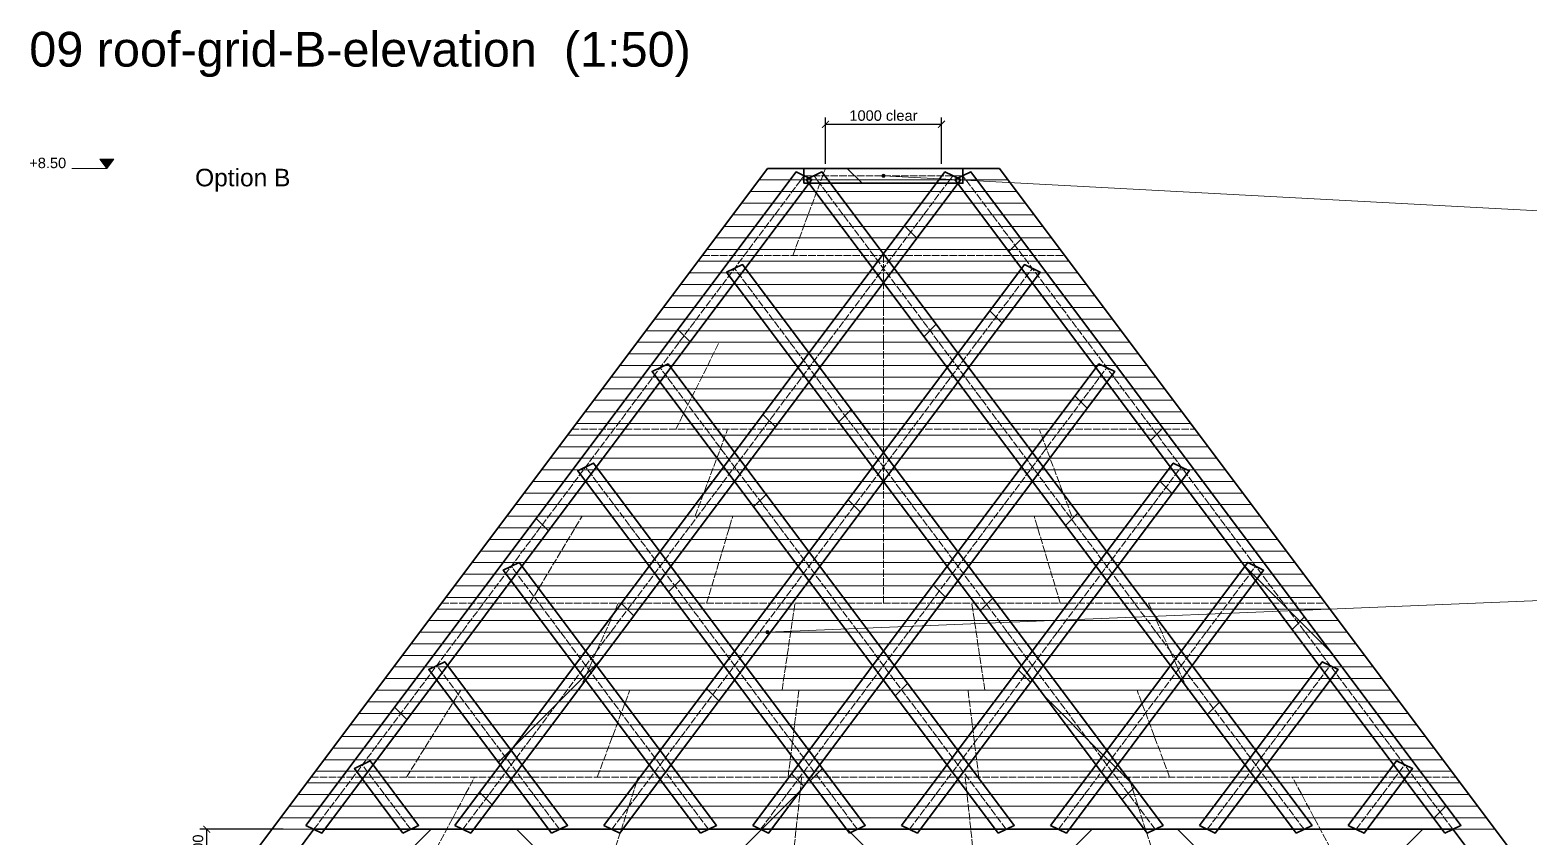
# Model space of a CAD drawing. Header units: millimetres. Extents: x 0 to 157872, y -2 to 14466.
# Drawn here: x 137281 to 150212, y 6694 to 13654 of the extents above; entities that cross this region are included whole.
import ezdxf
from ezdxf.enums import TextEntityAlignment as Align

# ---------------------------------------------------------------- set-up
doc = ezdxf.new("R2010")
doc.units = ezdxf.units.MM
doc.linetypes.add('DASHED', pattern=[1.524, 1.27, -0.254])
for name, color, linetype, lineweight in [('ANNOTATION', 4, 'CONTINUOUS', 18), ('DIMS', 3, 'CONTINUOUS', 18), ('HATCH-CAST', 7, 'CONTINUOUS', 9), ('HIDDEN-AXIS', 8, 'DASHED', 18), ('OUTLINE-FINE', 7, 'CONTINUOUS', 25), ('PRINT-LAYERS', 7, 'CONTINUOUS', 9), ('REBAR', 1, 'CONTINUOUS', 0), ('SHEET-LABELS', 2, 'Continuous', 25), ('TEXT', 7, 'CONTINUOUS', 18)]:
    doc.layers.add(name, color=color, linetype=linetype, lineweight=lineweight)
doc.styles.get("Standard").update_dxf_attribs({"font": 'arial.ttf'})
doc.dimstyles.new('PYR-1-50', dxfattribs={"dimscale": 50, "dimtxt": 1.8, "dimasz": 1.2, "dimexe": 1.2, "dimexo": 0.8, "dimgap": 0.6, "dimtad": 1, "dimdec": 0, "dimtxsty": 'Standard', "dimblk": 'ARCHTICK', "dimcen": 2.5, "dimclrd": 3, "dimclre": 3, "dimclrt": 7, "dimazin": 3, "dimtfac": 1, "dimtmove": 0, "dimatfit": 3})
pattern_1 = [(45, (0, 0), (-1425.35, 1425.35), []), (135, (0, 0), (-1425.35, -1425.35), [])]

# ---------------------------------------------------------------- blocks, each defined once
blk = doc.blocks.new('_ARCHTICK')
at = {"color": 0, "linetype": 'BYBLOCK', "const_width": 0.15}
blk.add_lwpolyline([(-0.5, -0.5), (0.5, 0.5)], dxfattribs=at)

msp = doc.modelspace()

# ---------------------------------------------------------------- hatches: boundary and pattern name
at = {"layer": 'ANNOTATION', "ltscale": 50}
h = msp.add_hatch(color=7, dxfattribs=at)
h.dxf.hatch_style = 1
h.paths.add_polyline_path([(137943.2, 12460), (137883.2, 12540), (138003.2, 12540)])
h = msp.add_hatch(color=7, dxfattribs=at)
h.dxf.hatch_style = 1
edge = h.paths.add_edge_path()
edge.add_arc((144643.2, 12396), 17.5, 0, 360)
h = msp.add_hatch(color=7, dxfattribs=at)
h.dxf.hatch_style = 1
edge = h.paths.add_edge_path()
edge.add_arc((143643.2, 8460), 17.5, 0, 360)
at = {"layer": 'HATCH-CAST', "ltscale": 50}
h = msp.add_hatch(dxfattribs=at)
h.set_pattern_fill('ANSI37', scale=25.19685)
h.set_pattern_definition(pattern_1)
h.paths.add_polyline_path([(140147.8, 7191.9), (139823.9, 6760), (139730.7, 6760), (139662.1, 6792.9), (143889.1, 12428.9), (143957.7, 12396), (143957.7, 12332), (143999, 12332), (144001, 12329.4), (143452.1, 11597.5), (143427.4, 11630.4), (143290.2, 11564.6), (143358.8, 11473.1), (142809.9, 10741.2), (142785.2, 10774.2), (142648, 10708.3), (142716.6, 10616.9), (142167.7, 9885), (142143, 9917.9), (142005.8, 9852.1), (142074.4, 9760.6), (141525.5, 9028.8), (141500.8, 9061.7), (141363.6, 8995.8), (141432.2, 8904.4), (140883.3, 8172.5), (140858.6, 8205.4), (140721.4, 8139.6), (140790, 8048.1), (140241.1, 7316.2), (140216.4, 7349.2), (140079.2, 7283.3)])
h = msp.add_hatch(dxfattribs=at)
h.set_pattern_fill('ANSI37', scale=25.19685)
h.set_pattern_definition(pattern_1)
h.paths.add_polyline_path([(145328.7, 12332), (143957.7, 12332), (143957.7, 12460), (145328.7, 12460)])
h = msp.add_hatch(dxfattribs=at)
h.set_pattern_fill('ANSI37', scale=25.19685)
h.set_pattern_definition(pattern_1)
h.paths.add_polyline_path([(148496.3, 8048.1), (148564.9, 8139.6), (148427.7, 8205.4), (148403, 8172.5), (147854.1, 8904.4), (147922.7, 8995.8), (147785.5, 9061.7), (147760.8, 9028.8), (147211.9, 9760.6), (147280.5, 9852.1), (147143.3, 9917.9), (147118.6, 9885), (146569.7, 10616.9), (146638.3, 10708.3), (146501.1, 10774.2), (146476.4, 10741.2), (145927.5, 11473.1), (145996.1, 11564.6), (145858.9, 11630.4), (145834.2, 11597.5), (145285.3, 12329.4), (145287.3, 12332), (145328.7, 12332), (145328.7, 12396), (145397.3, 12428.9), (149624.3, 6792.9), (149555.7, 6760), (149462.4, 6760), (149138.5, 7191.9), (149207.1, 7283.3), (149069.9, 7349.2), (149045.2, 7316.2)])
h = msp.add_hatch(dxfattribs=at)
h.set_pattern_fill('ANSI37', scale=25.19685)
h.set_pattern_definition(pattern_1)
h.paths.add_polyline_path([(144185.6, 12332), (145285.3, 10865.6), (145192, 10741.2), (143999, 12332)])
h = msp.add_hatch(dxfattribs=at)
h.set_pattern_fill('ANSI37', scale=25.19685)
h.set_pattern_definition(pattern_1)
h.paths.add_polyline_path([(145287.3, 12332), (144736.4, 11597.5), (144643.2, 11721.9), (145100.7, 12332)])
h = msp.add_hatch(dxfattribs=at)
h.set_pattern_fill('ANSI37', scale=25.19685)
h.set_pattern_definition(pattern_1)
h.paths.add_polyline_path([(145285.3, 9153.1), (145192, 9028.8), (143290.2, 11564.6), (143427.4, 11630.4)])
h = msp.add_hatch(dxfattribs=at)
h.set_pattern_fill('ANSI37', scale=25.19685)
h.set_pattern_definition(pattern_1)
h.paths.add_polyline_path([(144643.2, 11473.1), (144094.3, 10741.2), (144001, 10865.6), (144549.9, 11597.5)])
h = msp.add_hatch(dxfattribs=at)
h.set_pattern_fill('ANSI37', scale=25.19685)
h.set_pattern_definition(pattern_1)
h.paths.add_polyline_path([(144643.2, 10009.4), (145858.9, 11630.4), (145996.1, 11564.6), (144736.4, 9885)])
h = msp.add_hatch(dxfattribs=at)
h.set_pattern_fill('ANSI37', scale=25.19685)
h.set_pattern_definition(pattern_1)
h.paths.add_polyline_path([(142648, 10708.3), (142785.2, 10774.2), (145285.3, 7440.6), (145192, 7316.2)])
h = msp.add_hatch(dxfattribs=at)
h.set_pattern_fill('ANSI37', scale=25.19685)
h.set_pattern_definition(pattern_1)
h.paths.add_polyline_path([(144001, 10616.9), (143452.1, 9885), (143358.8, 10009.4), (143907.7, 10741.2)])
h = msp.add_hatch(dxfattribs=at)
h.set_pattern_fill('ANSI37', scale=25.19685)
h.set_pattern_definition(pattern_1)
h.paths.add_polyline_path([(146638.3, 10708.3), (144736.4, 8172.5), (144643.2, 8296.9), (146501.1, 10774.2)])
h = msp.add_hatch(dxfattribs=at)
h.set_pattern_fill('ANSI37', scale=25.19685)
h.set_pattern_definition(pattern_1)
h.paths.add_polyline_path([(145285.3, 10616.9), (145378.6, 10741.2), (145927.5, 10009.4), (145834.2, 9885)])
h = msp.add_hatch(dxfattribs=at)
h.set_pattern_fill('ANSI37', scale=25.19685)
h.set_pattern_definition(pattern_1)
h.paths.add_polyline_path([(144418.2, 6760), (144324.9, 6760), (142005.8, 9852.1), (142143, 9917.9), (144486.8, 6792.9)])
h = msp.add_hatch(dxfattribs=at)
h.set_pattern_fill('ANSI37', scale=25.19685)
h.set_pattern_definition(pattern_1)
h.paths.add_polyline_path([(143358.8, 9760.6), (142809.9, 9028.8), (142716.6, 9153.1), (143265.5, 9885)])
h = msp.add_hatch(dxfattribs=at)
h.set_pattern_fill('ANSI37', scale=25.19685)
h.set_pattern_definition(pattern_1)
h.paths.add_polyline_path([(144001, 9153.1), (144549.9, 9885), (144643.2, 9760.6), (144094.3, 9028.8)])
h = msp.add_hatch(dxfattribs=at)
h.set_pattern_fill('ANSI37', scale=25.19685)
h.set_pattern_definition(pattern_1)
h.paths.add_polyline_path([(147143.3, 9917.9), (147280.5, 9852.1), (144961.4, 6760), (144868.2, 6760), (144799.6, 6792.9)])
h = msp.add_hatch(dxfattribs=at)
h.set_pattern_fill('ANSI37', scale=25.19685)
h.set_pattern_definition(pattern_1)
h.paths.add_polyline_path([(145927.5, 9760.6), (146020.8, 9885), (146569.7, 9153.1), (146476.4, 9028.8)])
h = msp.add_hatch(dxfattribs=at)
h.set_pattern_fill('ANSI37', scale=25.19685)
h.set_pattern_definition(pattern_1)
h.paths.add_polyline_path([(141500.8, 9061.7), (143202.4, 6792.9), (143133.8, 6760), (143040.5, 6760), (141363.6, 8995.8)])
h = msp.add_hatch(dxfattribs=at)
h.set_pattern_fill('ANSI37', scale=25.19685)
h.set_pattern_definition(pattern_1)
h.paths.add_polyline_path([(146245.8, 6760), (146152.5, 6760), (146083.9, 6792.9), (147785.5, 9061.7), (147922.7, 8995.8)])
h = msp.add_hatch(dxfattribs=at)
h.set_pattern_fill('ANSI37', scale=25.19685)
h.set_pattern_definition(pattern_1)
h.paths.add_polyline_path([(142716.6, 8904.4), (142167.7, 8172.5), (142074.4, 8296.9), (142623.3, 9028.8)])
h = msp.add_hatch(dxfattribs=at)
h.set_pattern_fill('ANSI37', scale=25.19685)
h.set_pattern_definition(pattern_1)
h.paths.add_polyline_path([(143358.8, 8296.9), (143907.7, 9028.8), (144001, 8904.4), (143452.1, 8172.5)])
h = msp.add_hatch(dxfattribs=at)
h.set_pattern_fill('ANSI37', scale=25.19685)
h.set_pattern_definition(pattern_1)
h.paths.add_polyline_path([(145927.5, 8296.9), (145834.2, 8172.5), (145285.3, 8904.4), (145378.6, 9028.8)])
h = msp.add_hatch(dxfattribs=at)
h.set_pattern_fill('ANSI37', scale=25.19685)
h.set_pattern_definition(pattern_1)
h.paths.add_polyline_path([(146569.7, 8904.4), (146663, 9028.8), (147211.9, 8296.9), (147118.6, 8172.5)])
h = msp.add_hatch(dxfattribs=at)
h.set_pattern_fill('ANSI37', scale=25.19685)
h.set_pattern_definition(pattern_1)
h.paths.add_polyline_path([(141849.4, 6760), (141756.1, 6760), (140721.4, 8139.6), (140858.6, 8205.4), (141918, 6792.9)])
h = msp.add_hatch(dxfattribs=at)
h.set_pattern_fill('ANSI37', scale=25.19685)
h.set_pattern_definition(pattern_1)
h.paths.add_polyline_path([(142074.4, 8048.1), (141525.5, 7316.2), (141432.2, 7440.6), (141981.1, 8172.5)])
h = msp.add_hatch(dxfattribs=at)
h.set_pattern_fill('ANSI37', scale=25.19685)
h.set_pattern_definition(pattern_1)
h.paths.add_polyline_path([(142716.6, 7440.6), (143265.5, 8172.5), (143358.8, 8048.1), (142809.9, 7316.2)])
h = msp.add_hatch(dxfattribs=at)
h.set_pattern_fill('ANSI37', scale=25.19685)
h.set_pattern_definition(pattern_1)
h.paths.add_polyline_path([(144643.2, 8048.1), (144094.3, 7316.2), (144001, 7440.6), (144549.9, 8172.5)])
h = msp.add_hatch(dxfattribs=at)
h.set_pattern_fill('ANSI37', scale=25.19685)
h.set_pattern_definition(pattern_1)
h.paths.add_polyline_path([(146569.7, 7440.6), (146476.4, 7316.2), (145927.5, 8048.1), (146020.8, 8172.5)])
h = msp.add_hatch(dxfattribs=at)
h.set_pattern_fill('ANSI37', scale=25.19685)
h.set_pattern_definition(pattern_1)
h.paths.add_polyline_path([(147211.9, 8048.1), (147305.2, 8172.5), (147854.1, 7440.6), (147760.8, 7316.2)])
h = msp.add_hatch(dxfattribs=at)
h.set_pattern_fill('ANSI37', scale=25.19685)
h.set_pattern_definition(pattern_1)
h.paths.add_polyline_path([(148427.7, 8205.4), (148564.9, 8139.6), (147530.2, 6760), (147436.9, 6760), (147368.3, 6792.9)])
h = msp.add_hatch(dxfattribs=at)
h.set_pattern_fill('ANSI37', scale=25.19685)
h.set_pattern_definition(pattern_1)
h.paths.add_polyline_path([(140216.4, 7349.2), (140633.6, 6792.9), (140565, 6760), (140471.7, 6760), (140079.2, 7283.3)])
h = msp.add_hatch(dxfattribs=at)
h.set_pattern_fill('ANSI37', scale=25.19685)
h.set_pattern_definition(pattern_1)
h.paths.add_polyline_path([(141108.3, 6760), (141015, 6760), (140946.4, 6792.9), (141338.9, 7316.2), (141432.2, 7191.9)])
h = msp.add_hatch(dxfattribs=at)
h.set_pattern_fill('ANSI37', scale=25.19685)
h.set_pattern_definition(pattern_1)
h.paths.add_polyline_path([(142623.3, 7316.2), (142716.6, 7191.9), (142392.7, 6760), (142299.4, 6760), (142230.8, 6792.9)])
h = msp.add_hatch(dxfattribs=at)
h.set_pattern_fill('ANSI37', scale=25.19685)
h.set_pattern_definition(pattern_1)
h.paths.add_polyline_path([(143677.1, 6760), (143583.8, 6760), (143515.2, 6792.9), (143907.7, 7316.2), (144001, 7191.9)])
h = msp.add_hatch(dxfattribs=at)
h.set_pattern_fill('ANSI37', scale=25.19685)
h.set_pattern_definition(pattern_1)
h.paths.add_polyline_path([(145378.6, 7316.2), (145771.1, 6792.9), (145702.5, 6760), (145609.2, 6760), (145285.3, 7191.9)])
h = msp.add_hatch(dxfattribs=at)
h.set_pattern_fill('ANSI37', scale=25.19685)
h.set_pattern_definition(pattern_1)
h.paths.add_polyline_path([(146986.9, 6760), (146893.6, 6760), (146569.7, 7191.9), (146663, 7316.2), (147055.5, 6792.9)])
h = msp.add_hatch(dxfattribs=at)
h.set_pattern_fill('ANSI37', scale=25.19685)
h.set_pattern_definition(pattern_1)
h.paths.add_polyline_path([(147947.4, 7316.2), (148339.9, 6792.9), (148271.3, 6760), (148178, 6760), (147854.1, 7191.9)])
h = msp.add_hatch(dxfattribs=at)
h.set_pattern_fill('ANSI37', scale=25.19685)
h.set_pattern_definition(pattern_1)
h.paths.add_polyline_path([(148814.6, 6760), (148721.3, 6760), (148652.7, 6792.9), (149069.9, 7349.2), (149207.1, 7283.3)])
h = msp.add_hatch(dxfattribs=at)
h.set_pattern_fill('ANSI37', scale=25.19685)
h.set_pattern_definition(pattern_1)
h.paths.add_polyline_path([(139505.7, 6460), (139730.7, 6760), (149555.7, 6760), (149780.7, 6460)])

# ---------------------------------------------------------------- linework, layer by layer
at = {"layer": 'ANNOTATION', "lineweight": 20, "ltscale": 50}
for points in [[(137943.2, 12460), (137643.2, 12460)], [(150943.2, 12060), (144643.2, 12396)], [(150943.2, 8760), (143643.2, 8460)]]:
    msp.add_lwpolyline(points, dxfattribs=at)
at = {"layer": 'ANNOTATION', "lineweight": 9, "ltscale": 50}
msp.add_lwpolyline([(137943.2, 12460), (138003.2, 12540), (137883.2, 12540)], close=True, dxfattribs=at)
at = {"layer": 'HIDDEN-AXIS', "linetype": 'DASHED', "lineweight": 9, "ltscale": 50}
for points in [[(143862, 11710), (144143.2, 12460)], [(143080.7, 11710), (146205.7, 11710)], [(144643.2, 10960), (144643.2, 11710)], [(142518.2, 10960), (146768.2, 10960)], [(142851.5, 10210), (143226.5, 10960)], [(144643.2, 10210), (144643.2, 10960)], [(141955.7, 10210), (147330.7, 10210)], [(143018.2, 9460), (143299.4, 10210)], [(144643.2, 9460), (144643.2, 10210)], [(146268.2, 9460), (145987, 10210)], [(141393.2, 9460), (147893.2, 9460)], [(141593.2, 8710), (142043.2, 9460)], [(143118.2, 8710), (143343.2, 9460)], [(144643.2, 8710), (144643.2, 9460)], [(146168.2, 8710), (145943.2, 9460)], [(140830.7, 8710), (148455.7, 8710)], [(142018.2, 7960), (142355.7, 8710)], [(143768.2, 7960), (143880.7, 8710)], [(145518.2, 7960), (145405.7, 8710)], [(147268.2, 7960), (146930.7, 8710)], [(140268.2, 7960), (149018.2, 7960)], [(140528.6, 7210), (140997.4, 7960)], [(142174.4, 7210), (142455.7, 7960)], [(143820.3, 7210), (143914, 7960)], [(145466.1, 7210), (145372.4, 7960)], [(147112, 7210), (146830.7, 7960)], [(139705.7, 7210), (149580.7, 7210)], [(140714.6, 6460), (141116.4, 7210)], [(142286.1, 6460), (142527.1, 7210)], [(143857.5, 6460), (143937.8, 7210)], [(145428.9, 6460), (145348.6, 7210)], [(147000.3, 6460), (146759.3, 7210)], [(148571.8, 6460), (148170, 7210)]]:
    msp.add_lwpolyline(points, dxfattribs=at)
at = {"layer": 'OUTLINE-FINE', "lineweight": 35, "ltscale": 50}
for points in [[(139143.2, 6460), (150143.2, 6460), (145643.2, 12460), (143643.2, 12460)], [(139662.1, 6792.9), (143889.1, 12428.9), (144026.3, 12363.1), (139799.3, 6727.1)], [(140946.5, 6792.9), (145173.5, 12428.9), (145310.7, 12363.1), (141083.7, 6727.1)], [(143957.7, 12332), (145328.7, 12332), (145328.7, 12460), (143957.7, 12460)], [(148202.7, 6727.1), (143975.7, 12363.1), (144112.9, 12428.9), (148339.9, 6792.9)], [(149487.1, 6727.1), (145260.1, 12363.1), (145397.3, 12428.9), (149624.3, 6792.9)], [(142230.9, 6792.9), (145859, 11630.4), (145996.2, 11564.6), (142368, 6727.1)], [(146918.4, 6727.1), (143290.2, 11564.6), (143427.4, 11630.4), (147055.5, 6792.9)], [(145634, 6727.1), (142648, 10708.3), (142785.2, 10774.2), (145771.2, 6792.9)], [(143515.2, 6792.9), (146501.2, 10774.2), (146638.4, 10708.3), (143652.4, 6727.1)], [(144349.6, 6727.1), (142005.9, 9852.1), (142143, 9917.9), (144486.8, 6792.9)], [(144799.6, 6792.9), (147143.4, 9917.9), (147280.5, 9852.1), (144936.8, 6727.1)], [(143065.2, 6727.1), (141363.7, 8995.8), (141500.9, 9061.7), (143202.4, 6792.9)], [(146084, 6792.9), (147785.5, 9061.7), (147922.7, 8995.8), (146221.2, 6727.1)], [(141780.9, 6727.1), (140721.5, 8139.6), (140858.7, 8205.4), (141918, 6792.9)], [(147368.4, 6792.9), (148427.7, 8205.4), (148564.9, 8139.6), (147505.5, 6727.1)], [(140496.5, 6727.1), (140079.3, 7283.3), (140216.5, 7349.2), (140633.7, 6792.9)], [(148652.7, 6792.9), (149069.9, 7349.2), (149207.1, 7283.3), (148789.9, 6727.1)], [(139505.7, 6460), (149780.7, 6460), (149555.7, 6760), (139730.7, 6760)]]:
    msp.add_lwpolyline(points, close=True, dxfattribs=at)
at = {"layer": 'PRINT-LAYERS', "lineweight": 5, "ltscale": 50}
for points in [[(143568.2, 12360), (145718.2, 12360)], [(143418.2, 12160), (145868.2, 12160)], [(143493.2, 12260), (145793.2, 12260)], [(143343.2, 12060), (145943.2, 12060)], [(143268.2, 11960), (146018.2, 11960)], [(143193.2, 11860), (146093.2, 11860)], [(143043.2, 11660), (146243.2, 11660)], [(143118.2, 11760), (146168.2, 11760)], [(142968.2, 11560), (146318.2, 11560)], [(142893.2, 11460), (146393.2, 11460)], [(142743.2, 11260), (146543.2, 11260)], [(142818.2, 11360), (146468.2, 11360)], [(142668.2, 11160), (146618.2, 11160)], [(142593.2, 11060), (146693.2, 11060)], [(142518.2, 10960), (146768.2, 10960)], [(142368.2, 10760), (146918.2, 10760)], [(142443.2, 10860), (146843.2, 10860)], [(142293.2, 10660), (146993.2, 10660)], [(142218.2, 10560), (147068.2, 10560)], [(142068.2, 10360), (147218.2, 10360)], [(142143.2, 10460), (147143.2, 10460)], [(141993.2, 10260), (147293.2, 10260)], [(141918.2, 10160), (147368.2, 10160)], [(141768.2, 9960), (147518.2, 9960)], [(141843.2, 10060), (147443.2, 10060)], [(141693.2, 9860), (147593.2, 9860)], [(141618.2, 9760), (147668.2, 9760)], [(141543.2, 9660), (147743.2, 9660)], [(141393.2, 9460), (147893.2, 9460)], [(141468.2, 9560), (147818.2, 9560)], [(141318.2, 9360), (147968.2, 9360)], [(141243.2, 9260), (148043.2, 9260)], [(141093.2, 9060), (148193.2, 9060)], [(141168.2, 9160), (148118.2, 9160)], [(141018.2, 8960), (148268.2, 8960)], [(140943.2, 8860), (148343.2, 8860)], [(140868.2, 8760), (148418.2, 8760)], [(140718.2, 8560), (148568.2, 8560)], [(140793.2, 8660), (148493.2, 8660)], [(140643.2, 8460), (148643.2, 8460)], [(140568.2, 8360), (148718.2, 8360)], [(140418.2, 8160), (148868.2, 8160)], [(140493.2, 8260), (148793.2, 8260)], [(140343.2, 8060), (148943.2, 8060)], [(140268.2, 7960), (149018.2, 7960)], [(140118.2, 7760), (149168.2, 7760)], [(140193.2, 7860), (149093.2, 7860)], [(140043.2, 7660), (149243.2, 7660)], [(139968.2, 7560), (149318.2, 7560)], [(139893.2, 7460), (149393.2, 7460)], [(139743.2, 7260), (149543.2, 7260)], [(139818.2, 7360), (149468.2, 7360)], [(139668.2, 7160), (149618.2, 7160)], [(139593.2, 7060), (149693.2, 7060)], [(139443.2, 6860), (149843.2, 6860)], [(139518.2, 6960), (149768.2, 6960)], [(139368.2, 6760), (149918.2, 6760)]]:
    msp.add_lwpolyline(points, dxfattribs=at)
at = {"layer": 'REBAR', "linetype": 'DASHED', "lineweight": 15, "ltscale": 50}
for points in [[(139730.7, 6760), (143957.7, 12396)], [(141015.1, 6760), (145242.1, 12396)], [(143957.7, 12396), (145328.7, 12396)], [(148271.3, 6760), (144044.3, 12396)], [(149555.7, 6760), (145328.7, 12396)], [(142299.4, 6760), (145927.6, 11597.5)], [(146987, 6760), (143358.8, 11597.5)], [(145702.6, 6760), (142716.6, 10741.2)], [(143583.8, 6760), (146569.8, 10741.2)], [(144418.2, 6760), (142074.4, 9885)], [(144868.2, 6760), (147212, 9885)], [(143133.8, 6760), (141432.3, 9028.8)], [(146152.6, 6760), (147854.1, 9028.8)], [(141849.4, 6760), (140790.1, 8172.5)], [(147437, 6760), (148496.3, 8172.5)], [(140565.1, 6760), (140147.9, 7316.2)], [(148721.3, 6760), (149138.5, 7316.2)]]:
    msp.add_lwpolyline(points, dxfattribs=at)

# ---------------------------------------------------------------- texts
at = {"layer": 'ANNOTATION', "ltscale": 50}
msp.add_text('+8.50', height=90, dxfattribs=at).set_placement((137593.2, 12435), align=Align.BOTTOM_RIGHT)
at = {"layer": 'SHEET-LABELS'}
msp.add_text('09 roof-grid-B-elevation  (1:50)', height=300, dxfattribs=at).set_placement((137275, 13247.6), align=Align.BOTTOM_LEFT)
at = {"layer": 'TEXT', "ltscale": 50}
msp.add_text('Option B', height=151.2, dxfattribs=at).set_placement((138705.7, 12260), align=Align.BOTTOM_LEFT)

# ---------------------------------------------------------------- dimensions: what is measured, and where the dimension line sits
at = {"layer": 'DIMS'}
msp.add_linear_dim(base=(144143.2, 12840), p1=(144143.2, 12460), p2=(145143.2, 12460), text='<> clear', dimstyle='PYR-1-50', dxfattribs=at).render()
msp.add_linear_dim(base=(138805.7, 6460), p1=(139505.7, 6460), p2=(139505.7, 6760), angle=90, dimstyle='PYR-1-50', dxfattribs=at).render()

doc.saveas('drawing.dxf')
